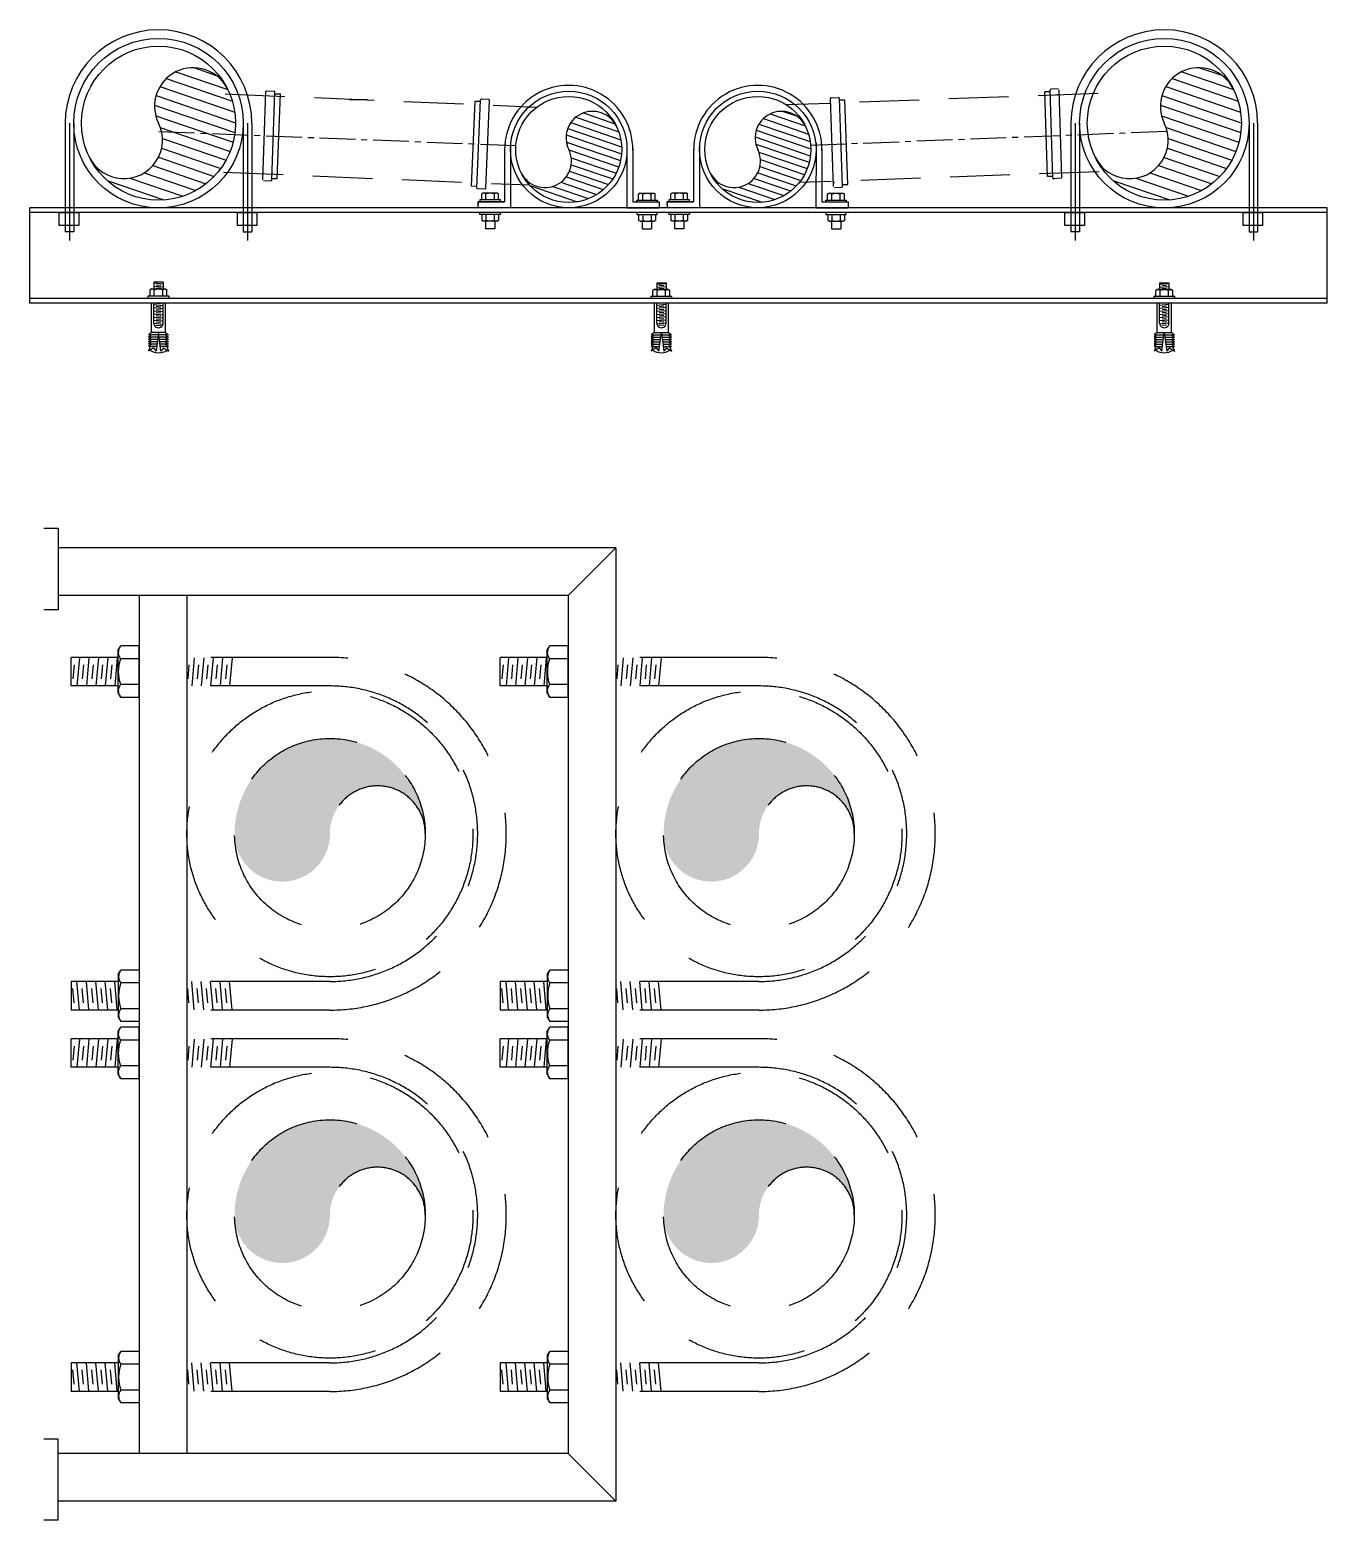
# Model space of a CAD drawing. Extents: x 462150 to 593348, y 35809 to 85242.
# Drawn here: x 521360 to 522721, y 60278 to 61841 of the extents above; entities that cross this region are included whole.
import ezdxf

# ---------------------------------------------------------------- set-up
doc = ezdxf.new("R2010")
doc.units = 0
doc.header["$LTSCALE"] = 500
doc.header["$MEASUREMENT"] = 0
for name, pattern in [('ACAD_ISO02W100', [15, 12, -3]), ('CENTER2', [1.125, 0.75, -0.125, 0.125, -0.125]), ('DASHED2', [0.375, 0.25, -0.125]), ('HIDDEN', [0.375, 0.25, -0.125])]:
    doc.linetypes.add(name, pattern=pattern)
for name, color, linetype in [('-M-FITT', 2, 'Continuous'), ('AC-CHWR', 30, 'DASHED2'), ('AC-CHWS', 93, 'DASHED2'), ('AC-INSULATION', 21, 'DASHED2'), ('M-ANCHOR', 1, 'Continuous'), ('M-SWP', 3, 'ACAD_ISO02W100'), ('M_HUB', 7, 'Continuous'), ('mine', 6, 'Continuous'), ('MNUTS', 2, 'Continuous'), ('MSUPPORT', 12, 'Continuous'), ('P-VENT', 3, 'HIDDEN'), ('Pl-CEN', 8, 'CENTER2')]:
    doc.layers.add(name, color=color, linetype=linetype)
doc.linetypes.add('ZIGZAG', pattern='A,0.0001,-0.2,[131,ltypeshp.shx,S=0.2,R=0,X=-0.2,Y=0],-0.4,[131,ltypeshp.shx,S=0.2,R=180,X=0.2,Y=0],-0.2', length=0.8001)

# ---------------------------------------------------------------- blocks, each defined once
blk = doc.blocks.new('NUT')
at = {"layer": 'MNUTS'}
for p, q in [((-270, 0), (270, 0)), ((270, 0), (270, -194)), ((-270, 0), (-270, -194)), ((-225, -220), (-270, -194)), ((-225, -220), (225, -220)), ((-135, 0), (-135, -194)), ((135, 0), (135, -194)), ((225, -220), (270, -194))]:
    blk.add_line(p, q, dxfattribs=at)
for centre, radius, start, end in [((-202, -107), 110, 236.1889, 307.433), ((0, 209), 425, 251.4608, 288.5114), ((202, -107), 110, 232.567, 303.8111)]:
    blk.add_arc(centre, radius, start, end, dxfattribs=at)
blk = doc.blocks.new('CUT')
at = {"color": 2}
for centre, start, end in [((0, 50), 90, 270), ((0, -50), 270, 90)]:
    blk.add_arc(centre, 50, start, end, dxfattribs=at)
blk = doc.blocks.new('NUT1')
at = {"layer": 'MNUTS'}
for p, q in [((-110, 112.5), (-97, 135)), ((-110, 112.5), (-110, -112.5)), ((0, 135), (-97, 135)), ((0, 135), (0, -135)), ((0, 67.5), (-97, 67.5)), ((0, -67.5), (-97, -67.5)), ((-110, -112.5), (-97, -135)), ((0, -135), (-97, -135))]:
    blk.add_line(p, q, dxfattribs=at)
for centre, radius, start, end in [((-53.3, 100.9), 55, 146.18895, 217.43304), ((104.4, 0), 212.4, 161.46077, 198.51142), ((-53.3, -100.9), 55, 142.56696, 213.81105)]:
    blk.add_arc(centre, radius, start, end, dxfattribs=at)
blk = doc.blocks.new('20')
at = {"layer": '-M-FITT'}
h = blk.add_hatch(dxfattribs=at)
h.set_pattern_fill('ANSI31', color=125, scale=55.555556, angle=-101.4297, style=0)
h.set_pattern_definition([(303.5702773, (168620.9335, 138579.7244), (5.7861681, 3.83999576), [])])
h.paths.add_polyline_path([(17.3, -59.5, 0.414214), (-26.2, 5.9, 0.414214), (-91.6, -37.5, 1), (-37.2, -48.5, -1)])
blk.add_circle((-37.2, -48.5), 61.1, dxfattribs=at)
at = {"layer": '-M-FITT', "color": 3}
blk.add_circle((-37.2, -48.5), 55.6, dxfattribs=at)
at = {"layer": 'M-ANCHOR'}
for p, q in [((-78.9, 52.8), (-75.2, 57.7)), ((-57, 36), (-78.9, 52.8)), ((71.8, -62.9), (49.6, -45.9)), ((49.8, -46.1), (71.7, -62.9)), ((71.7, -62.9), (75.4, -58.1)), ((71.8, -62.9), (75.5, -58))]:
    blk.add_line(p, q, dxfattribs=at)
at = {"layer": 'MSUPPORT', "linetype": 'ZIGZAG', "ltscale": 0.005}
for p, q in [((-60.4, 64.1), (-55.4, 70.6)), ((-52.6, 58.2), (-47.7, 64.6)), ((70.2, -36), (75.1, -29.6)), ((77.9, -42), (82.9, -35.6))]:
    blk.add_line(p, q, dxfattribs=at)
at = {"layer": 'MSUPPORT'}
for p, q in [((-47.7, 64.6), (-55.4, 70.6)), ((-48.4, 37.1), (-75.2, 57.7)), ((-90.8, -8), (-57, 36)), ((-89.7, -16.6), (-48.4, 37.1)), ((75.1, -29.6), (82.9, -35.6)), ((7.3, -91), (48.5, -37.3)), ((15.9, -89.8), (49.6, -45.9))]:
    blk.add_line(p, q, dxfattribs=at)
for points in [[(-60.3, 38.5), (-61.5, 37), (-78.6, 50.1), (-77.4, 51.6)], [(-53.5, 47.4), (-52.3, 48.9), (-69.4, 62), (-70.6, 60.5)], [(60, -39.7), (61.1, -38.1), (78.2, -51.2), (77, -52.8)], [(53.1, -48.6), (51.9, -50.2), (68.9, -63.3), (70.1, -61.7)]]:
    blk.add_lwpolyline(points, dxfattribs=at)
blk.add_arc((-37.2, -48.5), 67.2, 142.0016, 322.8286, dxfattribs=at)
at = {"layer": '-M-FITT', "xscale": 0.5555555553056043, "yscale": 0.5555555553056043, "zscale": 0.5555555553056043, "rotation": 258.5702772947077}
blk.add_blockref('CUT', (-37.2, -48.5), dxfattribs=at)
at = {"layer": 'MSUPPORT', "extrusion": (0, 0, -1)}
for p, xscale, yscale, zscale, rotation in [((60.9, 55.5), -0.0651851850085351, 0.0651851853472181, -0.0651851850085351, 127.5435071810994), ((70, 43.5), 0.0651851850085351, 0.0651851850085351, -0.0651851851851852, 127.5435071810994), ((-69.7, -44.7), 0.0651851848960382, 0.0651851848960382, -0.0651851851851852, 307.5437772379263), ((-60.4, -56.7), -0.0651851848960382, 0.0651851853472181, -0.0651851848960382, 307.5437772379263)]:
    blk.add_blockref('NUT1', p, dxfattribs=dict(at, xscale=xscale, yscale=yscale, zscale=zscale, rotation=rotation))

msp = doc.modelspace()

# ---------------------------------------------------------------- hatches: boundary and pattern name
at = {"layer": '-M-FITT'}
h = msp.add_hatch(dxfattribs=at)
h.set_pattern_fill('ANSI31', color=125, scale=80.808081, angle=-243.8862, style=0)
h.set_pattern_definition([(161.1137843, (449855.18, -247625.958), (-3.26959393, -9.55720464), [])])
h.paths.add_polyline_path([(521422.6, 61707.5, 0.414214), (521530.7, 61670.5, 0.414214), (521567.7, 61778.6, 1), (521495.1, 61743, -1)])
h = msp.add_hatch(dxfattribs=at)
h.set_pattern_fill('ANSI31', color=125, scale=80.808081, angle=-243.8862, style=0)
h.set_pattern_definition([(161.1137843, (450910.153, -247625.961), (-3.26959393, -9.55720464), [])])
h.paths.add_polyline_path([(522477.5, 61707.5, 0.414214), (522585.7, 61670.5, 0.414214), (522622.6, 61778.6, 1), (522550.1, 61743, -1)])
at = {"layer": 'AC-CHWR'}
h = msp.add_hatch(color=256, dxfattribs=at)
h.paths.add_polyline_path([(521574.9, 60597.3), (521674.9, 60597.7, -1)])
h.paths.add_polyline_path([(521574.9, 60597.3, -0.414214), (521674.5, 60697.7), (521674.9, 60597.7)])
h.paths.add_polyline_path([(521674.9, 60597.7), (521674.5, 60697.7, -0.414214), (521774.9, 60598.1, 1)])
h = msp.add_hatch(color=256, dxfattribs=at)
h.paths.add_polyline_path([(522024.9, 60597.3), (522124.9, 60597.7, -1)])
h.paths.add_polyline_path([(522024.9, 60597.3, -0.414214), (522124.5, 60697.7), (522124.9, 60597.7)])
h.paths.add_polyline_path([(522124.9, 60597.7), (522124.5, 60697.7, -0.414214), (522224.9, 60598.1, 1)])
at = {"layer": 'AC-CHWS'}
h = msp.add_hatch(color=256, dxfattribs=at)
h.paths.add_polyline_path([(521574.9, 60997.3), (521674.9, 60997.7, -1)])
h.paths.add_polyline_path([(521574.9, 60997.3, -0.414214), (521674.5, 61097.7), (521674.9, 60997.7)])
h.paths.add_polyline_path([(521674.9, 60997.7), (521674.5, 61097.7, -0.414214), (521774.9, 60998.1, 1)])
h = msp.add_hatch(color=256, dxfattribs=at)
h.paths.add_polyline_path([(522024.9, 60997.3), (522124.9, 60997.7, -1)])
h.paths.add_polyline_path([(522024.9, 60997.3, -0.414214), (522124.5, 61097.7), (522124.9, 60997.7)])
h.paths.add_polyline_path([(522124.9, 60997.7), (522124.5, 61097.7, -0.414214), (522224.9, 60998.1, 1)])

# ---------------------------------------------------------------- linework, layer by layer
at = {"layer": '-M-FITT'}
for centre in [(521495.1, 61743), (522550.1, 61743)]:
    msp.add_circle(centre, 88.9, dxfattribs=at)
at = {"layer": '-M-FITT', "color": 3}
for centre in [(521495.1, 61743), (522550.1, 61743)]:
    msp.add_circle(centre, 80.8, dxfattribs=at)
at = {"color": 1, "ltscale": 0.02}
for p, q in [((521397.2, 61743), (521397.2, 61629)), ((521406.2, 61743), (521406.2, 61629)), ((521584, 61743), (521584, 61629)), ((521593, 61743), (521593, 61629)), ((522452.2, 61743), (522452.2, 61629)), ((522461.2, 61743), (522461.2, 61629)), ((522639, 61743), (522639, 61629)), ((522648, 61743), (522648, 61629)), ((521406.2, 61629), (521397.2, 61629)), ((521584, 61629), (521593, 61629)), ((522461.2, 61629), (522452.2, 61629)), ((522639, 61629), (522648, 61629))]:
    msp.add_line(p, q, dxfattribs=at)
for points in [[(521411.4, 61649.2), (521411.4, 61635.5), (521391, 61635.5), (521391, 61649.2)], [(521598.2, 61649.2), (521598.2, 61635.5), (521577.8, 61635.5), (521577.8, 61649.2)], [(522466.4, 61649.2), (522466.4, 61635.5), (522445.9, 61635.5), (522445.9, 61649.2)], [(522653.2, 61649.2), (522653.2, 61635.5), (522632.7, 61635.5), (522632.7, 61649.2)]]:
    msp.add_lwpolyline(points, close=True, dxfattribs=at)
for centre in [(521495.1, 61743), (522550.1, 61743)]:
    msp.add_arc(centre, 97.9, 0.0007, 179.9993, dxfattribs=at)
at = {"layer": 'AC-CHWR'}
for centre in [(521674.9, 60597.7), (522124.9, 60597.7)]:
    msp.add_circle(centre, 100, dxfattribs=at)
for centre in [(521724.9, 60597.9), (522174.9, 60597.9)]:
    msp.add_arc(centre, 50, 0.2541, 180.2541, dxfattribs=at)
at = {"layer": 'AC-CHWS'}
for centre in [(521674.9, 60997.7), (522124.9, 60997.7)]:
    msp.add_circle(centre, 100, dxfattribs=at)
for centre in [(521724.9, 60997.9), (522174.9, 60997.9)]:
    msp.add_arc(centre, 50, 0.2541, 180.2541, dxfattribs=at)
at = {"layer": 'AC-INSULATION'}
for p, q in [((521674.9, 61182.7), (521524.9, 61182.7)), ((522124.9, 61182.7), (521974.9, 61182.7)), ((521674.9, 61152.7), (521524.9, 61152.7)), ((522124.9, 61152.7), (521974.9, 61152.7)), ((521674.9, 60842.7), (521524.9, 60842.7)), ((522124.9, 60842.7), (521974.9, 60842.7)), ((521674.9, 60812.7), (521524.9, 60812.7)), ((522124.9, 60812.7), (521974.9, 60812.7)), ((521674.9, 60782.7), (521524.9, 60782.7)), ((522124.9, 60782.7), (521974.9, 60782.7)), ((521674.9, 60752.7), (521524.9, 60752.7)), ((522124.9, 60752.7), (521974.9, 60752.7)), ((521674.9, 60442.7), (521524.9, 60442.7)), ((522124.9, 60442.7), (521974.9, 60442.7)), ((521674.9, 60412.7), (521524.9, 60412.7)), ((522124.9, 60412.7), (521974.9, 60412.7))]:
    msp.add_line(p, q, dxfattribs=at)
for centre in [(521674.9, 60997.7), (522124.9, 60997.7), (521674.9, 60597.7), (522124.9, 60597.7)]:
    msp.add_circle(centre, 150, dxfattribs=at)
for centre, radius in [((521674.9, 60997.7), 185), ((522124.9, 60997.7), 185), ((521674.9, 60997.7), 155), ((522124.9, 60997.7), 155), ((521674.9, 60597.7), 185), ((522124.9, 60597.7), 185), ((521674.9, 60597.7), 155), ((522124.9, 60597.7), 155)]:
    msp.add_arc(centre, radius, 270, 90, dxfattribs=at)
at = {"layer": 'M-SWP', "ltscale": 0.01}
msp.add_line((521695.3, 61767.9), (521714.3, 61767.9), dxfattribs=at)
at = {"layer": 'M_HUB'}
for p, q in [((522439, 61778.9), (522431.1, 61778.7)), ((521604.4, 61683.7), (521607.7, 61776.1)), ((521608.5, 61776.9), (521616.4, 61776.6)), ((521613.8, 61683.3), (521617.2, 61775.7)), ((521617.1, 61773.9), (521622.9, 61773.7)), ((521619.6, 61684.9), (521622.9, 61773.7)), ((521823.4, 61677), (521827.1, 61765.8)), ((521832.8, 61765.6), (521827.1, 61765.8)), ((521829, 61674.9), (521832.9, 61767.4)), ((521841.6, 61767.8), (521833.8, 61768.1)), ((521838.5, 61674.5), (521842.4, 61767)), ((522203.2, 61676.4), (522199.8, 61768.8)), ((522200.6, 61769.6), (522208.4, 61769.9)), ((522212.6, 61676.7), (522209.3, 61769.1)), ((522209.3, 61767.3), (522215.1, 61767.5)), ((522218.3, 61678.7), (522215.1, 61767.5)), ((522430.4, 61776), (522424.7, 61775.8)), ((522427.4, 61687), (522424.7, 61775.8)), ((522433.2, 61685.4), (522430.3, 61777.8)), ((522442.6, 61685.6), (522439.8, 61778.1)), ((521613.9, 61685.1), (521619.6, 61684.9)), ((522433.1, 61687.2), (522427.4, 61687)), ((522441.9, 61685.3), (522434, 61684.6)), ((521605.1, 61682.8), (521613, 61682.5)), ((521829.1, 61676.7), (521823.4, 61677)), ((521837.6, 61673.8), (521829.8, 61674.1)), ((522204, 61675.6), (522211.9, 61675.9)), ((522212.6, 61678.5), (522218.3, 61678.7))]:
    msp.add_line(p, q, dxfattribs=at)
for centre, start, end in [((522431.2, 61777.8), 91.7506, 181.7506), ((521608.5, 61776.1), 87.9304, 177.9304), ((521616.4, 61775.8), 357.9304, 87.9304), ((521833.7, 61767.3), 87.5842, 177.5842), ((521841.6, 61767), 357.5842, 87.5842), ((522200.6, 61768.8), 92.0968, 182.0968), ((522208.4, 61769.1), 2.0968, 92.0968), ((522437.3, 61772), 4.8354, 94.8354), ((522434, 61685.4), 184.8354, 274.8354), ((522441.8, 61686.1), 274.8354, 4.8354), ((521613, 61683.3), 267.9304, 357.9304), ((521829.8, 61674.9), 177.5842, 267.5842), ((521837.7, 61674.6), 267.5842, 357.5842), ((522204.2, 61681.4), 182.0968, 272.0968), ((522211.8, 61676.7), 272.0968, 2.0968)]:
    msp.add_arc(centre, 0.82, start, end, dxfattribs=at)
at = {"layer": 'mine', "color": 8, "linetype": 'CENTER2'}
for p, q in [((521401.7, 61743), (521401.7, 61619.8)), ((521588.5, 61743), (521588.5, 61619.8)), ((522456.7, 61743), (522456.7, 61619.8)), ((522643.5, 61743), (522643.5, 61619.8))]:
    msp.add_line(p, q, dxfattribs=at)
at = {"layer": 'MSUPPORT'}
for p, q in [((522720.9, 61654.2), (521360.1, 61654.2)), ((521360.1, 61554.2), (521360.1, 61654.2)), ((521406.2, 61654.3), (521375.1, 61654.2)), ((522720.9, 61554.2), (522720.9, 61654.2)), ((522720.9, 61649.2), (521360.1, 61649.2)), ((521490.2, 61576.4), (521490.2, 61569)), ((521500, 61576.4), (521490.2, 61576.4)), ((521490.2, 61575.4), (521500, 61574.5)), ((521500, 61576.4), (521500, 61569)), ((522017.7, 61575.6), (522017.7, 61568.3)), ((522017.7, 61575.6), (522027.5, 61575.6)), ((522027.5, 61575.6), (522027.5, 61568.3)), ((522545.2, 61575.6), (522545.2, 61568.3)), ((522545.2, 61575.6), (522555, 61575.6)), ((522555, 61575.6), (522555, 61568.3)), ((521490.2, 61572.1), (521500, 61571.3)), ((521492.7, 61573.5), (521497.5, 61573.1)), ((521492.7, 61570.3), (521497.5, 61569.8)), ((522027.5, 61574.6), (522017.7, 61573.8)), ((522027.5, 61571.4), (522017.7, 61570.5)), ((522025, 61572.8), (522020.2, 61572.4)), ((522025, 61569.5), (522020.2, 61569.1)), ((522555, 61574.6), (522545.2, 61573.8)), ((522555, 61571.4), (522545.2, 61570.5)), ((522552.5, 61572.8), (522547.7, 61572.4)), ((522552.5, 61569.5), (522547.7, 61569.1)), ((522720.9, 61559.2), (521360.1, 61559.2)), ((522720.9, 61554.2), (521360.1, 61554.2)), ((521487.7, 61523.4), (521487.7, 61554.2)), ((521490.2, 61533.3), (521490.2, 61554.2)), ((521490.2, 61552.8), (521500, 61551.9)), ((521490.2, 61549.5), (521500, 61548.6)), ((521490.2, 61546.2), (521500, 61545.3)), ((521492.7, 61554.2), (521497.5, 61553.7)), ((521492.7, 61550.9), (521497.5, 61550.5)), ((521492.7, 61547.6), (521497.5, 61547.2)), ((521492.7, 61544.3), (521497.5, 61543.9)), ((521500, 61533.3), (521500, 61554.2)), ((521502.5, 61523.4), (521502.5, 61554.2)), ((522015.2, 61523.4), (522015.2, 61554.2)), ((522017.7, 61533.3), (522017.7, 61554.2)), ((522027.5, 61552.8), (522017.7, 61551.9)), ((522027.5, 61549.5), (522017.7, 61548.6)), ((522027.5, 61546.2), (522017.7, 61545.3)), ((522025, 61554.2), (522020.2, 61553.8)), ((522025, 61550.9), (522020.2, 61550.5)), ((522025, 61547.6), (522020.2, 61547.2)), ((522025, 61544.4), (522020.2, 61543.9)), ((522027.5, 61533.3), (522027.5, 61554.2)), ((522030, 61523.4), (522030, 61554.2)), ((522542.7, 61523.4), (522542.7, 61554.2)), ((522545.2, 61533.3), (522545.2, 61554.2)), ((522555, 61552.8), (522545.2, 61551.9)), ((522555, 61549.5), (522545.2, 61548.6)), ((522555, 61546.2), (522545.2, 61545.3)), ((522552.5, 61554.2), (522547.7, 61553.8)), ((522552.5, 61550.9), (522547.7, 61550.5)), ((522552.5, 61547.6), (522547.7, 61547.2)), ((522552.5, 61544.4), (522547.7, 61543.9)), ((522555, 61533.3), (522555, 61554.2)), ((522557.5, 61523.4), (522557.5, 61554.2)), ((521490.2, 61542.9), (521500, 61542.1)), ((521490.2, 61539.6), (521500, 61538.8)), ((521490.2, 61536.4), (521500, 61535.5)), ((521490.2, 61533.1), (521500, 61532.2)), ((521492.7, 61541.1), (521497.5, 61540.6)), ((521492.7, 61537.8), (521497.5, 61537.4)), ((521492.7, 61534.5), (521497.5, 61534.1)), ((521492.7, 61531.2), (521497.5, 61530.8)), ((522027.5, 61542.9), (522017.7, 61542.1)), ((522027.5, 61539.7), (522017.7, 61538.8)), ((522027.5, 61536.4), (522017.7, 61535.5)), ((522027.5, 61533.1), (522017.7, 61532.2)), ((522025, 61541.1), (522020.2, 61540.6)), ((522025, 61537.8), (522020.2, 61537.4)), ((522025, 61534.5), (522020.2, 61534.1)), ((522025, 61531.2), (522020.2, 61530.8)), ((522555, 61542.9), (522545.2, 61542.1)), ((522555, 61539.7), (522545.2, 61538.8)), ((522555, 61536.4), (522545.2, 61535.5)), ((522555, 61533.1), (522545.2, 61532.2)), ((522552.5, 61541.1), (522547.7, 61540.6)), ((522552.5, 61537.8), (522547.7, 61537.4)), ((522552.5, 61534.5), (522547.7, 61534.1)), ((522552.5, 61531.2), (522547.7, 61530.8)), ((521487.7, 61523.4), (521484.5, 61521)), ((521487.7, 61521), (521484.5, 61518.5)), ((521494.8, 61521), (521484.5, 61521)), ((521487.7, 61518.5), (521484.5, 61516.1)), ((521494.5, 61518.5), (521484.5, 61518.5)), ((521494.1, 61516.1), (521484.5, 61516.1)), ((521487.7, 61516.1), (521484.5, 61513.6)), ((521487.7, 61513.6), (521484.5, 61511.1)), ((521493.8, 61513.6), (521484.5, 61513.6)), ((521502.5, 61523.4), (521487.7, 61523.4)), ((521495.1, 61523.4), (521492.5, 61503.8)), ((521497.7, 61503.8), (521495.1, 61523.4)), ((521505.7, 61521), (521495.4, 61521)), ((521505.7, 61518.5), (521495.7, 61518.5)), ((521505.7, 61516.1), (521496.1, 61516.1)), ((521505.7, 61513.6), (521496.4, 61513.6)), ((521502.5, 61523.4), (521505.7, 61521)), ((521502.5, 61521), (521505.7, 61518.5)), ((521502.5, 61518.5), (521505.7, 61516.1)), ((521502.5, 61516.1), (521505.7, 61513.6)), ((521502.5, 61513.6), (521505.7, 61511.1)), ((522015.2, 61523.4), (522012, 61521)), ((522012, 61521), (522022.3, 61521)), ((522015.2, 61521), (522012, 61518.5)), ((522012, 61518.5), (522022, 61518.5)), ((522015.2, 61518.5), (522012, 61516.1)), ((522012, 61516.1), (522021.6, 61516.1)), ((522015.2, 61516.1), (522012, 61513.6)), ((522015.2, 61513.6), (522012, 61511.2)), ((522012, 61513.6), (522021.3, 61513.6)), ((522015.2, 61523.4), (522030, 61523.4)), ((522020, 61503.8), (522022.6, 61523.4)), ((522022.6, 61523.4), (522025.2, 61503.8)), ((522022.9, 61521), (522033.2, 61521)), ((522023.2, 61518.5), (522033.2, 61518.5)), ((522023.6, 61516.1), (522033.2, 61516.1)), ((522023.9, 61513.6), (522033.2, 61513.6)), ((522030, 61523.4), (522033.2, 61521)), ((522030, 61521), (522033.2, 61518.5)), ((522030, 61518.5), (522033.2, 61516.1)), ((522030, 61516.1), (522033.2, 61513.6)), ((522030, 61513.6), (522033.2, 61511.2)), ((522542.7, 61523.4), (522539.5, 61521)), ((522539.5, 61521), (522549.8, 61521)), ((522542.7, 61521), (522539.5, 61518.5)), ((522539.5, 61518.5), (522549.5, 61518.5)), ((522542.7, 61518.5), (522539.5, 61516.1)), ((522539.5, 61516.1), (522549.1, 61516.1)), ((522542.7, 61516.1), (522539.5, 61513.6)), ((522542.7, 61513.6), (522539.5, 61511.2)), ((522539.5, 61513.6), (522548.8, 61513.6)), ((522542.7, 61523.4), (522557.5, 61523.4)), ((522547.5, 61503.8), (522550.1, 61523.4)), ((522550.1, 61523.4), (522552.7, 61503.8)), ((522550.4, 61521), (522560.7, 61521)), ((522550.7, 61518.5), (522560.7, 61518.5)), ((522551.1, 61516.1), (522560.7, 61516.1)), ((522551.4, 61513.6), (522560.7, 61513.6)), ((522557.5, 61523.4), (522560.7, 61521)), ((522557.5, 61521), (522560.7, 61518.5)), ((522557.5, 61518.5), (522560.7, 61516.1)), ((522557.5, 61516.1), (522560.7, 61513.6)), ((522557.5, 61513.6), (522560.7, 61511.2)), ((521487.7, 61511.1), (521484.5, 61508.7)), ((521493.5, 61511.1), (521484.5, 61511.1)), ((521486.5, 61508.7), (521484.5, 61503.8)), ((521493.2, 61508.7), (521484.5, 61508.7)), ((521489.7, 61507.3), (521484.5, 61503.8)), ((521489.7, 61507.3), (521492.5, 61503.8)), ((521505.7, 61511.1), (521496.7, 61511.1)), ((521505.7, 61508.7), (521497, 61508.7)), ((521500.5, 61507.3), (521497.7, 61503.8)), ((521500.5, 61507.3), (521505.7, 61503.8)), ((521502.5, 61511.1), (521505.7, 61508.7)), ((521503.7, 61508.7), (521505.7, 61503.8)), ((522015.2, 61511.2), (522012, 61508.7)), ((522012, 61511.2), (522021, 61511.2)), ((522014, 61508.7), (522012, 61503.8)), ((522012, 61508.7), (522020.7, 61508.7)), ((522017.2, 61507.3), (522012, 61503.8)), ((522017.2, 61507.3), (522020, 61503.8)), ((522024.2, 61511.2), (522033.2, 61511.2)), ((522024.5, 61508.7), (522033.2, 61508.7)), ((522028, 61507.3), (522025.2, 61503.8)), ((522028, 61507.3), (522033.2, 61503.8)), ((522030, 61511.2), (522033.2, 61508.7)), ((522031.2, 61508.7), (522033.2, 61503.8)), ((522542.7, 61511.2), (522539.5, 61508.7)), ((522539.5, 61511.2), (522548.5, 61511.2)), ((522541.5, 61508.7), (522539.5, 61503.8)), ((522539.5, 61508.7), (522548.2, 61508.7)), ((522544.7, 61507.3), (522539.5, 61503.8)), ((522544.7, 61507.3), (522547.5, 61503.8)), ((522551.7, 61511.2), (522560.7, 61511.2)), ((522552, 61508.7), (522560.7, 61508.7)), ((522555.5, 61507.3), (522552.7, 61503.8)), ((522555.5, 61507.3), (522560.7, 61503.8)), ((522557.5, 61511.2), (522560.7, 61508.7)), ((522558.7, 61508.7), (522560.7, 61503.8)), ((521389.9, 61317.7), (521374.9, 61317.7)), ((521389.9, 61317.7), (521389.9, 61232.7)), ((521974.9, 61297.7), (521389.9, 61297.7)), ((521974.9, 61297.7), (521924.9, 61247.7)), ((521974.9, 61297.7), (521974.9, 60297.7)), ((521924.9, 61247.7), (521389.9, 61247.7)), ((521474.9, 61247.7), (521474.9, 60347.7)), ((521524.9, 61247.7), (521524.9, 60347.7)), ((521924.9, 61247.7), (521924.9, 60347.7)), ((521389.9, 61232.7), (521374.9, 61232.7)), ((521403.5, 61152.7), (521403.5, 61182.7)), ((521452.9, 61182.7), (521403.5, 61182.7)), ((521406.6, 61175), (521405.3, 61160.2)), ((521412.2, 61182.3), (521409.6, 61152.8)), ((521416.5, 61175), (521415.2, 61160.2)), ((521422.1, 61182.3), (521419.5, 61152.8)), ((521426.4, 61175), (521425.1, 61160.2)), ((521432, 61182.3), (521429.4, 61152.8)), ((521436.3, 61175), (521435, 61160.2)), ((521441.9, 61182.3), (521439.3, 61152.8)), ((521446.2, 61175), (521444.9, 61160.2)), ((521451.8, 61182.3), (521449.2, 61152.8)), ((521527, 61175), (521525.7, 61160.2)), ((521532.6, 61182.3), (521530, 61152.8)), ((521536.9, 61175), (521535.6, 61160.2)), ((521542.5, 61182.3), (521539.9, 61152.8)), ((521546.8, 61175), (521545.5, 61160.2)), ((521552.4, 61182.3), (521549.8, 61152.8)), ((521556.7, 61175), (521555.4, 61160.2)), ((521562.3, 61182.3), (521559.7, 61152.8)), ((521566.6, 61175), (521565.3, 61160.2)), ((521572.2, 61182.3), (521569.6, 61152.8)), ((521853.5, 61152.7), (521853.5, 61182.7)), ((521902.9, 61182.7), (521853.5, 61182.7)), ((521856.6, 61175), (521855.3, 61160.2)), ((521862.2, 61182.3), (521859.6, 61152.8)), ((521866.5, 61175), (521865.2, 61160.2)), ((521872.1, 61182.3), (521869.5, 61152.8)), ((521876.4, 61175), (521875.1, 61160.2)), ((521882, 61182.3), (521879.4, 61152.8)), ((521886.3, 61175), (521885, 61160.2)), ((521891.9, 61182.3), (521889.3, 61152.8)), ((521896.2, 61175), (521894.9, 61160.2)), ((521901.8, 61182.3), (521899.2, 61152.8)), ((521977, 61175), (521975.7, 61160.2)), ((521982.6, 61182.3), (521980, 61152.8)), ((521986.9, 61175), (521985.6, 61160.2)), ((521992.5, 61182.3), (521989.9, 61152.8)), ((521996.8, 61175), (521995.5, 61160.2)), ((522002.4, 61182.3), (521999.8, 61152.8)), ((522006.7, 61175), (522005.4, 61160.2)), ((522012.3, 61182.3), (522009.7, 61152.8)), ((522016.6, 61175), (522015.3, 61160.2)), ((522022.2, 61182.3), (522019.6, 61152.8)), ((521452.9, 61152.7), (521403.5, 61152.7)), ((521902.9, 61152.7), (521853.5, 61152.7)), ((521403.5, 60842.7), (521403.5, 60812.7)), ((521452.9, 60842.7), (521403.5, 60842.7)), ((521412.2, 60813.1), (521409.6, 60842.6)), ((521422.1, 60813.1), (521419.5, 60842.6)), ((521432, 60813.1), (521429.4, 60842.6)), ((521441.9, 60813.1), (521439.3, 60842.6)), ((521451.8, 60813.1), (521449.2, 60842.6)), ((521532.6, 60813.1), (521530, 60842.6)), ((521542.5, 60813.1), (521539.9, 60842.6)), ((521552.4, 60813.1), (521549.8, 60842.6)), ((521562.3, 60813.1), (521559.7, 60842.6)), ((521572.2, 60813.1), (521569.6, 60842.6)), ((521853.5, 60842.7), (521853.5, 60812.7)), ((521902.9, 60842.7), (521853.5, 60842.7)), ((521862.2, 60813.1), (521859.6, 60842.6)), ((521872.1, 60813.1), (521869.5, 60842.6)), ((521882, 60813.1), (521879.4, 60842.6)), ((521891.9, 60813.1), (521889.3, 60842.6)), ((521901.8, 60813.1), (521899.2, 60842.6)), ((521982.6, 60813.1), (521980, 60842.6)), ((521992.5, 60813.1), (521989.9, 60842.6)), ((522002.4, 60813.1), (521999.8, 60842.6)), ((522012.3, 60813.1), (522009.7, 60842.6)), ((522022.2, 60813.1), (522019.6, 60842.6)), ((521406.6, 60820.5), (521405.3, 60835.3)), ((521416.5, 60820.5), (521415.2, 60835.3)), ((521426.4, 60820.5), (521425.1, 60835.3)), ((521436.3, 60820.5), (521435, 60835.3)), ((521446.2, 60820.5), (521444.9, 60835.3)), ((521527, 60820.5), (521525.7, 60835.3)), ((521536.9, 60820.5), (521535.6, 60835.3)), ((521546.8, 60820.5), (521545.5, 60835.3)), ((521556.7, 60820.5), (521555.4, 60835.3)), ((521566.6, 60820.5), (521565.3, 60835.3)), ((521856.6, 60820.5), (521855.3, 60835.3)), ((521866.5, 60820.5), (521865.2, 60835.3)), ((521876.4, 60820.5), (521875.1, 60835.3)), ((521886.3, 60820.5), (521885, 60835.3)), ((521896.2, 60820.5), (521894.9, 60835.3)), ((521977, 60820.5), (521975.7, 60835.3)), ((521986.9, 60820.5), (521985.6, 60835.3)), ((521996.8, 60820.5), (521995.5, 60835.3)), ((522006.7, 60820.5), (522005.4, 60835.3)), ((522016.6, 60820.5), (522015.3, 60835.3)), ((521452.9, 60812.7), (521403.5, 60812.7)), ((521902.9, 60812.7), (521853.5, 60812.7)), ((521403.5, 60752.7), (521403.5, 60782.7)), ((521452.9, 60782.7), (521403.5, 60782.7)), ((521412.2, 60782.3), (521409.6, 60752.8)), ((521422.1, 60782.3), (521419.5, 60752.8)), ((521432, 60782.3), (521429.4, 60752.8)), ((521441.9, 60782.3), (521439.3, 60752.8)), ((521451.8, 60782.3), (521449.2, 60752.8)), ((521532.6, 60782.3), (521530, 60752.8)), ((521542.5, 60782.3), (521539.9, 60752.8)), ((521552.4, 60782.3), (521549.8, 60752.8)), ((521562.3, 60782.3), (521559.7, 60752.8)), ((521572.2, 60782.3), (521569.6, 60752.8)), ((521853.5, 60752.7), (521853.5, 60782.7)), ((521902.9, 60782.7), (521853.5, 60782.7)), ((521862.2, 60782.3), (521859.6, 60752.8)), ((521872.1, 60782.3), (521869.5, 60752.8)), ((521882, 60782.3), (521879.4, 60752.8)), ((521891.9, 60782.3), (521889.3, 60752.8)), ((521901.8, 60782.3), (521899.2, 60752.8)), ((521982.6, 60782.3), (521980, 60752.8)), ((521992.5, 60782.3), (521989.9, 60752.8)), ((522002.4, 60782.3), (521999.8, 60752.8)), ((522012.3, 60782.3), (522009.7, 60752.8)), ((522022.2, 60782.3), (522019.6, 60752.8)), ((521406.6, 60775), (521405.3, 60760.2)), ((521416.5, 60775), (521415.2, 60760.2)), ((521426.4, 60775), (521425.1, 60760.2)), ((521436.3, 60775), (521435, 60760.2)), ((521446.2, 60775), (521444.9, 60760.2)), ((521527, 60775), (521525.7, 60760.2)), ((521536.9, 60775), (521535.6, 60760.2)), ((521546.8, 60775), (521545.5, 60760.2)), ((521556.7, 60775), (521555.4, 60760.2)), ((521566.6, 60775), (521565.3, 60760.2)), ((521856.6, 60775), (521855.3, 60760.2)), ((521866.5, 60775), (521865.2, 60760.2)), ((521876.4, 60775), (521875.1, 60760.2)), ((521886.3, 60775), (521885, 60760.2)), ((521896.2, 60775), (521894.9, 60760.2)), ((521977, 60775), (521975.7, 60760.2)), ((521986.9, 60775), (521985.6, 60760.2)), ((521996.8, 60775), (521995.5, 60760.2)), ((522006.7, 60775), (522005.4, 60760.2)), ((522016.6, 60775), (522015.3, 60760.2)), ((521452.9, 60752.7), (521403.5, 60752.7)), ((521902.9, 60752.7), (521853.5, 60752.7)), ((521403.5, 60442.7), (521403.5, 60412.7)), ((521452.9, 60442.7), (521403.5, 60442.7)), ((521406.6, 60420.5), (521405.3, 60435.3)), ((521412.2, 60413.1), (521409.6, 60442.6)), ((521416.5, 60420.5), (521415.2, 60435.3)), ((521422.1, 60413.1), (521419.5, 60442.6)), ((521426.4, 60420.5), (521425.1, 60435.3)), ((521432, 60413.1), (521429.4, 60442.6)), ((521436.3, 60420.5), (521435, 60435.3)), ((521441.9, 60413.1), (521439.3, 60442.6)), ((521446.2, 60420.5), (521444.9, 60435.3)), ((521451.8, 60413.1), (521449.2, 60442.6)), ((521527, 60420.5), (521525.7, 60435.3)), ((521532.6, 60413.1), (521530, 60442.6)), ((521536.9, 60420.5), (521535.6, 60435.3)), ((521542.5, 60413.1), (521539.9, 60442.6)), ((521546.8, 60420.5), (521545.5, 60435.3)), ((521552.4, 60413.1), (521549.8, 60442.6)), ((521556.7, 60420.5), (521555.4, 60435.3)), ((521562.3, 60413.1), (521559.7, 60442.6)), ((521566.6, 60420.5), (521565.3, 60435.3)), ((521572.2, 60413.1), (521569.6, 60442.6)), ((521853.5, 60442.7), (521853.5, 60412.7)), ((521902.9, 60442.7), (521853.5, 60442.7)), ((521856.6, 60420.5), (521855.3, 60435.3)), ((521862.2, 60413.1), (521859.6, 60442.6)), ((521866.5, 60420.5), (521865.2, 60435.3)), ((521872.1, 60413.1), (521869.5, 60442.6)), ((521876.4, 60420.5), (521875.1, 60435.3)), ((521882, 60413.1), (521879.4, 60442.6)), ((521886.3, 60420.5), (521885, 60435.3)), ((521891.9, 60413.1), (521889.3, 60442.6)), ((521896.2, 60420.5), (521894.9, 60435.3)), ((521901.8, 60413.1), (521899.2, 60442.6)), ((521977, 60420.5), (521975.7, 60435.3)), ((521982.6, 60413.1), (521980, 60442.6)), ((521986.9, 60420.5), (521985.6, 60435.3)), ((521992.5, 60413.1), (521989.9, 60442.6)), ((521996.8, 60420.5), (521995.5, 60435.3)), ((522002.4, 60413.1), (521999.8, 60442.6)), ((522006.7, 60420.5), (522005.4, 60435.3)), ((522012.3, 60413.1), (522009.7, 60442.6)), ((522016.6, 60420.5), (522015.3, 60435.3)), ((522022.2, 60413.1), (522019.6, 60442.6)), ((521452.9, 60412.7), (521403.5, 60412.7)), ((521902.9, 60412.7), (521853.5, 60412.7)), ((521389.9, 60362.7), (521374.9, 60362.7)), ((521389.9, 60277.7), (521389.9, 60362.7)), ((521924.9, 60347.7), (521389.9, 60347.7)), ((521924.9, 60347.7), (521974.9, 60297.7)), ((521974.9, 60297.7), (521389.9, 60297.7)), ((521389.9, 60277.7), (521374.9, 60277.7))]:
    msp.add_line(p, q, dxfattribs=at)
for points in [[(521484.1, 61560), (521484.1, 61562), (521506.1, 61562), (521506.1, 61560)], [(522033.6, 61559.2), (522033.6, 61561.2), (522011.6, 61561.2), (522011.6, 61559.2)], [(522561.1, 61559.2), (522561.1, 61561.2), (522539.1, 61561.2), (522539.1, 61559.2)]]:
    msp.add_lwpolyline(points, dxfattribs=at)
for centre, radius, start, end in [((521495.1, 61533.3), 4.91, 180.0007, 0.0007), ((522022.6, 61533.3), 4.91, 179.9998, 359.9998), ((522550.1, 61533.3), 4.91, 179.9998, 359.9998), ((521495.2, 61518.8), 16.6, 236.8213, 302.7291), ((522022.5, 61518.8), 16.6, 237.2713, 303.1792), ((522550, 61518.8), 16.6, 237.2713, 303.1792)]:
    msp.add_arc(centre, radius, start, end, dxfattribs=at)
at = {"layer": 'P-VENT', "color": 3, "ltscale": 0.5}
for p, q in [((521565.1, 61773.7), (521892.1, 61759.9)), ((522480.2, 61774.1), (522153.6, 61762.1)), ((521563.3, 61691.7), (521884.1, 61678.2)), ((522481.6, 61692.1), (522166.9, 61680.6))]:
    msp.add_line(p, q, dxfattribs=at)
at = {"layer": 'Pl-CEN', "ltscale": 0.1}
for p, q in [((521495.5, 61734.2), (521870, 61719.6)), ((522552.9, 61734.2), (522178.5, 61719.6))]:
    msp.add_line(p, q, dxfattribs=at)

# ---------------------------------------------------------------- block references
at = {"layer": '-M-FITT', "xscale": 0.8080808080568801, "yscale": 0.8080808080568801, "zscale": 0.8080808080568801, "rotation": 116.1137842633921}
for p in [(521495.1, 61743), (522550.1, 61743)]:
    msp.add_blockref('CUT', p, dxfattribs=at)
at = {"rotation": 217.5000002242222}
for p in [(521925.4, 61654.3), (522123.7, 61654.3)]:
    msp.add_blockref('20', p, dxfattribs=at)
at = {"layer": 'MSUPPORT'}
for p, xscale, yscale, zscale, rotation in [((521495.1, 61562), -0.03276016155943309, 0.0327601615572348, 0.0327601615469086, 180.0006637497044), ((522022.6, 61561.2), 0.03276016155747968, 0.03276016155747968, 0.03276016155747968, 179.9997784786262), ((522550.1, 61561.2), 0.03276016155747968, 0.03276016155747968, 0.03276016155747968, 179.9997784786262)]:
    msp.add_blockref('NUT', p, dxfattribs=dict(at, xscale=xscale, yscale=yscale, zscale=zscale, rotation=rotation))
at = {"layer": 'MSUPPORT', "extrusion": (0, 0, -1), "xscale": 0.2000000000116415, "yscale": 0.2000000000116415, "zscale": -0.2, "rotation": 180}
for p in [(-521474.9, 61167.7), (-521924.9, 61167.7), (-521474.9, 60767.7), (-521924.9, 60767.7)]:
    msp.add_blockref('NUT1', p, dxfattribs=at)
at = {"layer": 'MSUPPORT', "extrusion": (0, 0, -1), "xscale": -0.2000000000116415, "yscale": 0.1999999999970896, "zscale": -0.2000000000116415}
for p in [(-521474.9, 60827.7), (-521924.9, 60827.7), (-521474.9, 60427.7), (-521924.9, 60427.7)]:
    msp.add_blockref('NUT1', p, dxfattribs=at)

doc.saveas('drawing.dxf')
